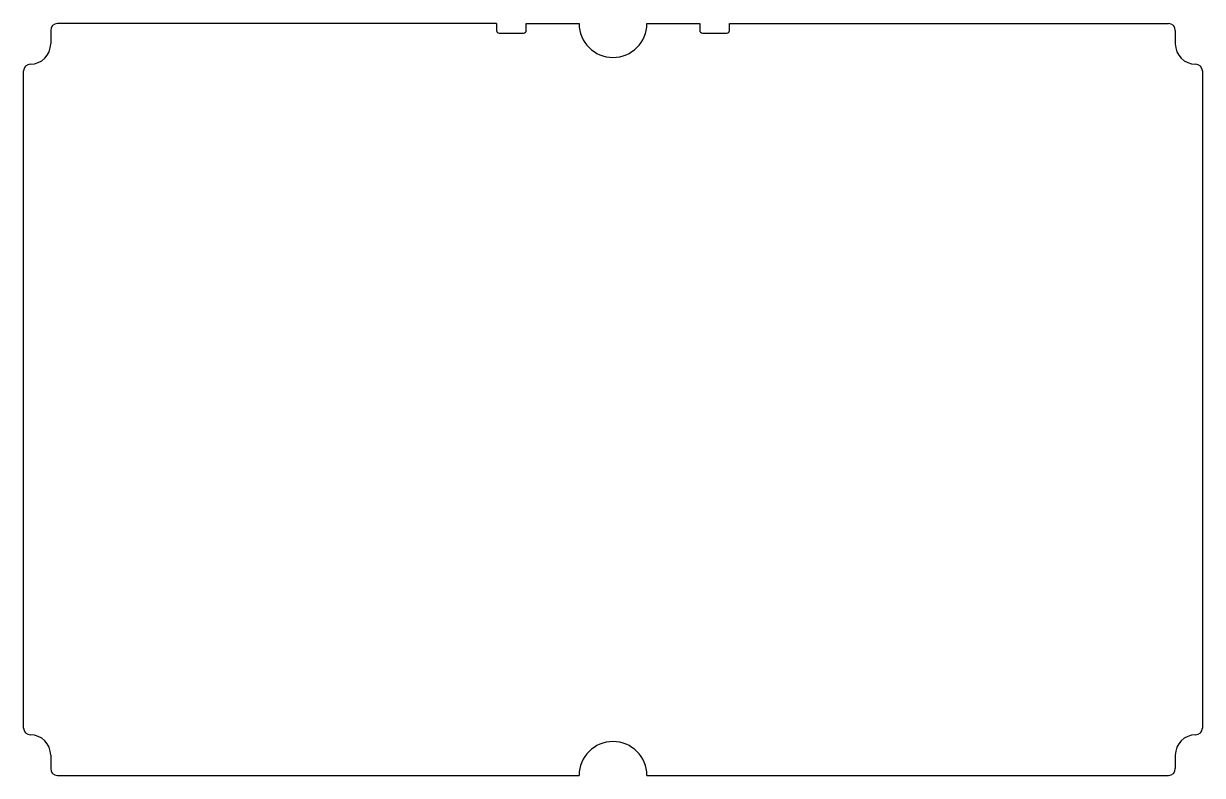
# Model space of a CAD drawing. Header units: millimetres. Extents: x 18 to 192, y -131 to -20.
import ezdxf

# ---------------------------------------------------------------- set-up
doc = ezdxf.new("R2010")
doc.units = ezdxf.units.MM
doc.layers.add('BLACK', color=250, linetype='CONTINUOUS')

msp = doc.modelspace()

# ---------------------------------------------------------------- linework, layer by layer
at = {"layer": 'BLACK', "linetype": 'CONTINUOUS'}
for p, q in [((87.8, -20), (23, -20)), ((87.8, -20), (87.8, -21)), ((92.2, -20), (100, -20)), ((92.2, -21), (92.2, -20)), ((110, -20), (117.8, -20)), ((117.8, -20), (117.8, -21)), ((122.2, -20), (187, -20)), ((122.2, -21), (122.2, -20)), ((22, -21), (22, -23)), ((88.2, -21.4), (91.8, -21.4)), ((118.2, -21.4), (121.8, -21.4)), ((188, -21), (188, -23)), ((18, -124), (18, -27)), ((192, -27), (192, -124)), ((22, -128), (22, -130)), ((188, -128), (188, -130)), ((23, -131), (100, -131)), ((110, -131), (187, -131))]:
    msp.add_line(p, q, dxfattribs=at)
at = {"layer": 'BLACK'}
for centre, radius, start, end in [((23, -21), 1, 90, 180), ((105, -20), 5, -180, 0), ((187, -21), 1, 0, 90), ((88.2, -21), 0.4, -180, -90), ((91.8, -21), 0.4, -90, 0), ((118.2, -21), 0.4, -180, -90), ((121.8, -21), 0.4, -90.0003, 0), ((19, -23), 3, -90, 0), ((191, -23), 3, -180, -90), ((19, -27), 1, 90, 180), ((191, -27), 1, 0, 90), ((19, -124), 1, -180, -90), ((19, -128), 3, 0, 90), ((191, -128), 3, 90, 180), ((191, -124), 1, -90, 0), ((105, -131), 5, 0, 180), ((23, -130), 1, -180, -90), ((187, -130), 1, -90, 0)]:
    msp.add_arc(centre, radius, start, end, dxfattribs=at)

doc.saveas('drawing.dxf')
